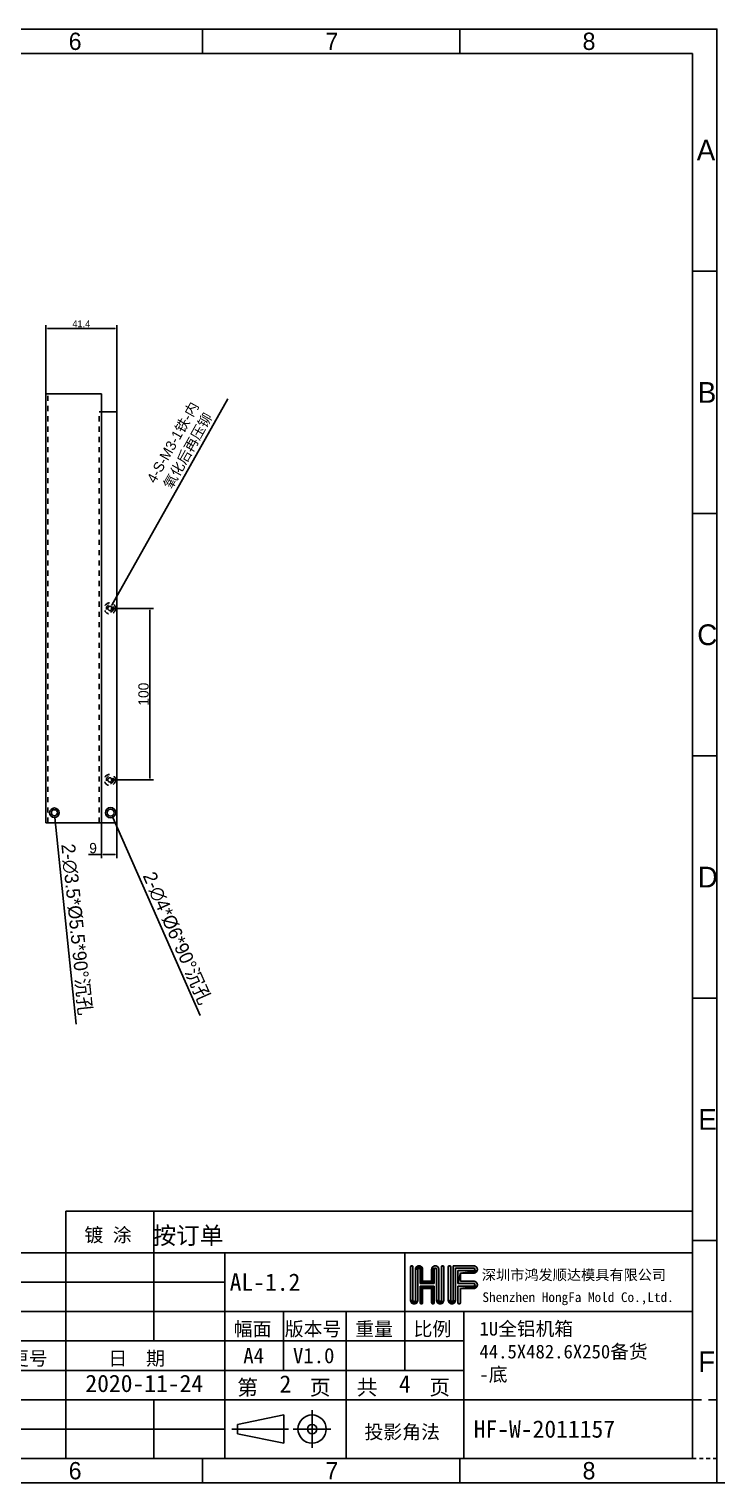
# Model space of a CAD drawing. Header units: millimetres. Extents: x 34287 to 41869, y -1912 to 663.
# Drawn here: x 38811 to 39212, y -1015 to -167 of the extents above; entities that cross this region are included whole.
import ezdxf
from ezdxf.enums import TextEntityAlignment as Align

# ---------------------------------------------------------------- set-up
doc = ezdxf.new("R2010")
doc.units = ezdxf.units.MM
doc.header["$PDMODE"] = 3
doc.header["$PDSIZE"] = 0.3125
doc.linetypes.add('DASHED', pattern=[0.2, 0.1, -0.1])
doc.linetypes.add('JIS_02_0.7', pattern=[1.35, 0.75, -0.6])
doc.layers.get('0').update_dxf_attribs({"linetype": 'CONTINUOUS'})
doc.layers.get('Defpoints').update_dxf_attribs({"linetype": 'CONTINUOUS'})
for name, color, linetype in [('2-HF-1612008-002_DXF_FORMAT', 7, 'CONTINUOUS'), ('图框', 7, 'CONTINUOUS'), ('打印', 7, 'CONTINUOUS')]:
    doc.layers.add(name, color=color, linetype=linetype)
doc.styles.add('MtXpl_', font='')
doc.styles.get("Standard").update_dxf_attribs({"font": ''})
doc.styles.add('TEXTSTYLE_2', font='')
doc.styles.add('TEXTSTYLE_3', font='')
doc.styles.add('TEXTSTYLE_4', font='')
doc.styles.get('MtXpl_').set_extended_font_data('SimSun')
doc.styles.get('STANDARD').set_extended_font_data('changfangsong')
doc.styles.get('TEXTSTYLE_2').set_extended_font_data('FangSong')
doc.styles.get('TEXTSTYLE_3').set_extended_font_data('CHANGFANGSONG')
doc.styles.get('TEXTSTYLE_4').set_extended_font_data('FangSong')
doc.dimstyles.new('DIMSTYLE_6', dxfattribs={"dimtxt": 4, "dimasz": 1, "dimexe": 2, "dimexo": 0.5, "dimgap": 0.75, "dimtad": 1, "dimdsep": 46, "dimtxsty": 'STANDARD', "dimblk": '_FILLED', "dimcen": 0, "dimclrd": 5, "dimclre": 5, "dimadec": 0, "dimazin": 0, "dimtp": 0.1, "dimtm": 0.1, "dimtfac": 1, "dimtofl": 0, "dimtmove": 0, "dimatfit": 3, "dimldrblk": '_FILLED', "dimfxl": 1, "dimtolj": 1, "dimarcsym": 0})

# ---------------------------------------------------------------- blocks, each defined once
blk = doc.blocks.new('_FILLED')
at = {"color": 0, "linetype": 'ByBlock'}
blk.add_solid([(0, 0), (-1, 0.2), (-1, -0.2)], dxfattribs=at)
blk = doc.blocks.new('*D51')
at = {"color": 5, "linetype": 'ByBlock', "lineweight": -2, "ltscale": 3}
blk.add_line((38838.3, -747.14), (38825.79, -626.54), dxfattribs=at)
at = {"layer": 'Defpoints', "color": 0, "linetype": 'ByBlock', "lineweight": -3, "ltscale": 3}
for p in [(38825.33, -622.07), (38825.69, -625.55)]:
    blk.add_point(p, dxfattribs=at)
at = {"color": 5, "linetype": 'ByBlock', "lineweight": -2, "ltscale": 3, "rotation": 95.92266485203304}
blk.add_blockref('_FILLED', (38825.69, -625.55), dxfattribs=at)
at = {"color": 0, "linetype": 'ByBlock', "lineweight": -3, "ltscale": 3, "insert": (38838.27, -691.98), "char_height": 8, "attachment_point": 5, "rotation": 275.92266}
blk.add_mtext('\\A1;{\\fMS PGothic|b0|i0|c134|p34;2-∅3.5*%%C5.5*90%%D沉孔}', dxfattribs=at)
blk = doc.blocks.new('*D52')
at = {"color": 5, "linetype": 'ByBlock', "lineweight": -2, "ltscale": 3}
blk.add_line((38910.56, -742.05), (38859.52, -626.55), dxfattribs=at)
at = {"layer": 'Defpoints', "color": 0, "linetype": 'ByBlock', "lineweight": -3, "ltscale": 3}
for p in [(38857.5, -621.98), (38859.12, -625.64)]:
    blk.add_point(p, dxfattribs=at)
at = {"color": 5, "linetype": 'ByBlock', "lineweight": -2, "ltscale": 3, "rotation": 113.8412673225118}
blk.add_blockref('_FILLED', (38859.12, -625.64), dxfattribs=at)
at = {"color": 0, "linetype": 'ByBlock', "lineweight": -3, "ltscale": 3, "insert": (38896.87, -697.07), "char_height": 8, "attachment_point": 5, "rotation": 293.84127}
blk.add_mtext('\\A1;{\\fMS PGothic|b0|i0|c134|p34;2-∅4*%%C6*90%%D沉孔}', dxfattribs=at)
blk = doc.blocks.new('*D53')
at = {"color": 5, "linetype": 'ByBlock', "lineweight": -2, "ltscale": 3}
blk.add_line((38926.58, -382.48), (38859.01, -502.75), dxfattribs=at)
at = {"layer": 'Defpoints', "color": 0, "linetype": 'ByBlock', "lineweight": -3, "ltscale": 3}
for p in [(38857.29, -505.8), (38858.52, -503.62)]:
    blk.add_point(p, dxfattribs=at)
at = {"color": 5, "linetype": 'ByBlock', "lineweight": -2, "ltscale": 3, "rotation": 240.6699877653853}
blk.add_blockref('_FILLED', (38858.52, -503.62), dxfattribs=at)
at = {"color": 0, "linetype": 'ByBlock', "lineweight": -3, "ltscale": 3, "insert": (38899.15, -410.48), "char_height": 6, "width": 91.3234, "attachment_point": 5, "rotation": 60.66999}
blk.add_mtext('\\A1;4-S-M3-1{\\fSimSun|b0|i0|c134|p34;铁}-{\\fSimSun|b0|i0|c134|p34;内\\P氧化后再压铆}', dxfattribs=at)
blk = doc.blocks.new('*D68')
at = {"color": 5, "linetype": 'ByBlock', "lineweight": -2, "ltscale": 3}
for p, q in [((38852.91, -621.55), (38852.91, -650.24)), ((38861.91, -619.17), (38861.91, -650.24)), ((38852.91, -648.24), (38845.47, -648.24)), ((38860.91, -648.24), (38853.91, -648.24))]:
    blk.add_line(p, q, dxfattribs=at)
at = {"layer": 'Defpoints', "color": 0, "linetype": 'ByBlock', "lineweight": -3, "ltscale": 3}
for p in [(38861.91, -618.67), (38852.91, -621.05), (38861.91, -648.24)]:
    blk.add_point(p, dxfattribs=at)
at = {"color": 5, "linetype": 'ByBlock', "lineweight": -2, "ltscale": 3, "rotation": 180}
blk.add_blockref('_FILLED', (38852.91, -648.24), dxfattribs=at)
at = {"color": 5, "linetype": 'ByBlock', "lineweight": -2, "ltscale": 3}
blk.add_blockref('_FILLED', (38861.91, -648.24), dxfattribs=at)
at = {"color": 0, "linetype": 'ByBlock', "lineweight": -3, "ltscale": 3, "insert": (38848.07, -644.49), "char_height": 6, "attachment_point": 5}
blk.add_mtext('\\A1;9', dxfattribs=at)
blk = doc.blocks.new('图框')
at = {"layer": '2-HF-1612008-002_DXF_FORMAT', "linetype": 'Continuous'}
for points in [[(607.06, 75.27), (607.12, 75.26), (607.17, 75.25), (607.22, 75.23), (607.27, 75.21), (607.32, 75.18), (607.36, 75.14), (607.39, 75.1), (607.42, 75.06), (607.45, 75.01), (607.47, 74.96), (607.48, 74.9), (607.48, 74.85), (607.48, 63.33), (606.65, 63.16), (606.64, 63.33), (606.64, 74.85), (606.64, 74.9), (606.65, 74.96), (606.67, 75.01), (606.7, 75.06), (606.73, 75.1), (606.76, 75.14), (606.81, 75.18), (606.85, 75.21), (606.9, 75.23), (606.95, 75.25), (607.01, 75.26)], [(609.16, 74.06), (609.16, 74.01), (609.16, 63.33), (609.15, 63.16), (609.12, 63), (609.06, 62.84), (607.96, 62.91), (608.01, 62.92), (608.06, 62.94), (608.11, 62.96), (608.16, 62.99), (608.2, 63.03), (608.23, 63.07), (608.26, 63.12), (608.29, 63.17), (608.31, 63.22), (608.32, 63.27), (608.32, 63.33), (608.32, 74.01), (609.19, 74.17), (609.17, 74.12)], [(609.22, 74.22), (609.19, 74.17), (608.32, 74.01), (608.33, 74.17), (609.28, 74.3), (609.25, 74.26)], [(609.33, 74.34), (609.28, 74.3), (608.33, 74.17), (608.36, 74.33), (609.53, 74.42), (609.47, 74.41), (609.42, 74.39), (609.37, 74.37)], [(609.58, 75.27), (609.75, 75.26), (609.91, 75.22), (610.06, 75.17), (610.21, 75.1), (610.35, 75.01), (610.47, 74.9), (610.58, 74.77), (610.67, 74.64), (610.74, 74.49), (610.8, 74.33), (610.83, 74.17), (610.84, 74.01), (610, 69.09), (610, 74.01), (610, 74.06), (609.99, 74.12), (609.97, 74.17), (609.94, 74.22), (609.91, 74.26), (609.88, 74.3), (609.84, 74.34), (609.79, 74.37), (609.74, 74.39), (609.69, 74.41), (609.64, 74.42), (609.58, 74.43), (609.53, 74.42), (608.36, 74.33), (608.42, 74.49), (608.49, 74.64), (608.58, 74.77), (608.69, 74.9), (608.81, 75.01), (608.95, 75.1), (609.1, 75.17), (609.25, 75.22), (609.42, 75.26)], [(613.96, 69.93), (614.8, 69.09), (610, 69.09), (610.84, 74.01), (610.84, 69.93)], [(614.86, 74.22), (614.83, 74.17), (613.96, 74.01), (613.97, 74.17), (614.92, 74.3), (614.89, 74.26)], [(614.8, 74.06), (614.8, 74.01), (614.8, 69.09), (613.96, 69.93), (613.96, 74.01), (614.83, 74.17), (614.81, 74.12)], [(614.97, 74.34), (614.92, 74.3), (613.97, 74.17), (614, 74.33), (615.17, 74.42), (615.11, 74.41), (615.06, 74.39), (615.01, 74.37)], [(615.22, 75.27), (615.39, 75.26), (615.55, 75.22), (615.7, 75.17), (615.85, 75.1), (615.99, 75.01), (616.11, 74.9), (616.22, 74.77), (616.31, 74.64), (616.38, 74.49), (616.44, 74.33), (616.47, 74.17), (616.48, 74.01), (616.48, 63.33), (615.65, 63.16), (615.64, 63.33), (615.64, 74.01), (615.64, 74.06), (615.63, 74.12), (615.61, 74.17), (615.58, 74.22), (615.55, 74.26), (615.52, 74.3), (615.48, 74.34), (615.43, 74.37), (615.38, 74.39), (615.33, 74.41), (615.28, 74.42), (615.22, 74.43), (615.17, 74.42), (614, 74.33), (614.06, 74.49), (614.13, 74.64), (614.22, 74.77), (614.33, 74.9), (614.45, 75.01), (614.59, 75.1), (614.74, 75.17), (614.89, 75.22), (615.06, 75.26)], [(617.74, 75.27), (617.8, 75.26), (617.85, 75.25), (617.9, 75.23), (617.95, 75.21), (618, 75.18), (618.04, 75.14), (618.07, 75.1), (618.1, 75.06), (618.13, 75.01), (618.15, 74.96), (618.16, 74.9), (618.16, 74.85), (618.16, 63.33), (618.15, 63.16), (618.12, 63), (618.06, 62.84), (616.96, 62.91), (617.01, 62.92), (617.06, 62.94), (617.11, 62.96), (617.16, 62.99), (617.2, 63.03), (617.23, 63.07), (617.26, 63.12), (617.29, 63.17), (617.31, 63.22), (617.32, 63.27), (617.32, 63.33), (617.32, 74.85), (617.32, 74.9), (617.33, 74.96), (617.35, 75.01), (617.38, 75.06), (617.41, 75.1), (617.44, 75.14), (617.49, 75.18), (617.53, 75.21), (617.58, 75.23), (617.63, 75.25), (617.69, 75.26)], [(620.14, 75.27), (620.2, 75.26), (620.25, 75.25), (620.3, 75.23), (620.35, 75.21), (620.4, 75.18), (620.44, 75.14), (620.47, 75.1), (620.5, 75.06), (620.53, 75.01), (620.55, 74.96), (620.56, 74.9), (620.56, 74.85), (620.56, 63.33), (619.73, 63.16), (619.72, 63.33), (619.72, 74.85), (619.72, 74.9), (619.73, 74.96), (619.75, 75.01), (619.78, 75.06), (619.81, 75.1), (619.84, 75.14), (619.89, 75.18), (619.93, 75.21), (619.98, 75.23), (620.03, 75.25), (620.09, 75.26)], [(622.24, 74.43), (622.24, 63.33), (622.23, 63.16), (621.34, 63.12), (621.37, 63.17), (621.39, 63.22), (621.4, 63.27), (621.4, 63.33), (621.4, 75.27), (628.54, 75.27), (628.71, 75.26), (628.87, 75.22), (629.02, 75.17), (629.17, 75.1), (629.31, 75.01), (629.43, 74.9), (629.54, 74.77), (629.63, 74.64), (629.71, 74.49), (629.76, 74.33), (629.79, 74.17), (629.8, 74.01), (629.79, 73.84), (629.76, 73.68), (629.71, 73.52), (628.6, 73.59), (628.65, 73.6), (628.7, 73.62), (628.75, 73.64), (628.8, 73.67), (628.84, 73.71), (628.87, 73.75), (628.91, 73.8), (628.93, 73.85), (628.95, 73.9), (628.96, 73.95), (628.96, 74.01), (628.96, 74.06), (628.95, 74.12), (628.93, 74.17), (628.91, 74.22), (628.87, 74.26), (628.84, 74.3), (628.8, 74.34), (628.75, 74.37), (628.7, 74.39), (628.65, 74.41), (628.6, 74.42), (628.54, 74.43)], [(628.54, 73.59), (628.6, 73.59), (629.71, 73.52), (623.92, 72.75), (623.08, 69.09), (623.08, 73.59)], [(629.71, 69.15), (629.76, 68.99), (629.79, 68.83), (629.8, 68.67), (629.79, 68.5), (629.76, 68.34), (629.71, 68.18), (628.6, 68.25), (628.65, 68.26), (628.7, 68.28), (628.75, 68.3), (628.8, 68.33), (628.84, 68.37), (628.87, 68.41), (628.91, 68.46), (628.93, 68.51), (628.95, 68.56), (628.96, 68.61), (628.96, 68.67), (628.96, 68.72), (628.95, 68.78), (628.93, 68.83), (628.91, 68.88), (628.87, 68.92), (628.84, 68.96), (628.8, 69), (628.75, 69.03), (628.7, 69.05), (628.65, 69.07), (628.6, 69.08), (628.54, 69.09), (623.08, 69.09), (623.92, 72.75), (623.92, 69.93), (628.54, 69.93), (628.71, 69.92), (628.87, 69.88), (629.02, 69.83), (629.17, 69.76), (629.31, 69.67), (629.43, 69.56), (629.54, 69.43), (629.63, 69.3)], [(628.71, 72.76), (628.54, 72.75), (623.92, 72.75), (629.71, 73.52), (629.63, 73.38), (629.54, 73.24), (629.43, 73.12), (629.31, 73.01), (629.17, 72.92), (629.02, 72.84), (628.87, 72.79)], [(614.8, 68.25), (614.8, 62.49), (614.8, 62.43), (614.79, 62.38), (614.77, 62.33), (614.74, 62.28), (614.71, 62.23), (614.68, 62.19), (614.64, 62.15), (614.59, 62.12), (614.54, 62.1), (614.49, 62.08), (614.27, 62.08), (614.22, 62.1), (614.17, 62.12), (614.13, 62.15), (614.08, 62.19), (614.05, 62.23), (614.02, 62.28), (613.99, 62.33), (613.97, 62.38), (613.96, 62.43), (613.96, 62.49), (613.96, 67.41), (610.84, 67.41), (610.84, 62.49), (610.84, 62.43), (610.83, 62.38), (610.81, 62.33), (610.78, 62.28), (610.75, 62.23), (610.72, 62.19), (610.68, 62.15), (610.63, 62.12), (610.58, 62.1), (610.53, 62.08), (610.37, 62.07), (610.31, 62.08), (610.26, 62.1), (610.21, 62.12), (610.17, 62.15), (610.12, 62.19), (610.09, 62.23), (610.06, 62.28), (610.03, 62.33), (610.01, 62.38), (610, 62.43), (610, 62.49), (610, 68.25)], [(628.54, 68.25), (628.6, 68.25), (629.71, 68.18), (623.92, 67.41), (623.92, 62.49), (623.92, 62.43), (623.91, 62.38), (623.89, 62.33), (623.86, 62.28), (623.83, 62.23), (623.8, 62.19), (623.76, 62.15), (623.71, 62.12), (623.66, 62.1), (623.61, 62.08), (623.56, 62.07), (623.5, 62.07), (623.45, 62.07), (623.39, 62.08), (623.34, 62.1), (623.29, 62.12), (623.25, 62.15), (623.2, 62.19), (623.17, 62.23), (623.14, 62.28), (623.11, 62.33), (623.09, 62.38), (623.08, 62.43), (623.08, 62.49), (623.08, 68.25)], [(628.71, 67.42), (628.54, 67.41), (623.92, 67.41), (629.71, 68.18), (629.63, 68.04), (629.54, 67.9), (629.43, 67.78), (629.31, 67.67), (629.17, 67.58), (629.02, 67.5), (628.87, 67.45)], [(607.51, 63.17), (607.54, 63.12), (606.68, 63), (606.65, 63.16), (607.48, 63.33), (607.48, 63.27), (607.49, 63.22)], [(607.6, 63.03), (607.65, 62.99), (606.74, 62.84), (606.68, 63), (607.54, 63.12), (607.57, 63.07)], [(607.9, 62.91), (607.96, 62.91), (609.06, 62.84), (608.99, 62.7), (608.9, 62.56), (608.79, 62.44), (608.67, 62.33), (608.53, 62.24), (608.38, 62.16), (608.23, 62.11), (608.07, 62.08), (607.9, 62.07), (607.74, 62.08), (607.57, 62.11), (607.42, 62.16), (607.27, 62.24), (607.13, 62.33), (607.01, 62.44), (606.9, 62.56), (606.81, 62.7), (606.74, 62.84), (607.65, 62.99), (607.69, 62.96), (607.74, 62.94), (607.79, 62.92), (607.85, 62.91)], [(614.33, 62.07), (614.27, 62.08), (614.49, 62.08), (614.44, 62.07), (614.38, 62.07)], [(616.51, 63.17), (616.54, 63.12), (615.68, 63), (615.65, 63.16), (616.48, 63.33), (616.48, 63.27), (616.49, 63.22)], [(616.6, 63.03), (616.65, 62.99), (615.74, 62.84), (615.68, 63), (616.54, 63.12), (616.57, 63.07)], [(616.9, 62.91), (616.96, 62.91), (618.06, 62.84), (617.99, 62.7), (617.9, 62.56), (617.79, 62.44), (617.67, 62.33), (617.53, 62.24), (617.38, 62.16), (617.23, 62.11), (617.07, 62.08), (616.9, 62.07), (616.74, 62.08), (616.57, 62.11), (616.42, 62.16), (616.27, 62.24), (616.13, 62.33), (616.01, 62.44), (615.9, 62.56), (615.81, 62.7), (615.74, 62.84), (616.65, 62.99), (616.69, 62.96), (616.74, 62.94), (616.79, 62.92), (616.85, 62.91)], [(620.59, 63.17), (620.62, 63.12), (619.76, 63), (619.73, 63.16), (620.56, 63.33), (620.56, 63.27), (620.57, 63.22)], [(620.68, 63.03), (620.73, 62.99), (619.82, 62.84), (619.76, 63), (620.62, 63.12), (620.65, 63.07)], [(620.98, 62.91), (621.04, 62.91), (622.14, 62.84), (622.07, 62.7), (621.98, 62.56), (621.87, 62.44), (621.75, 62.33), (621.61, 62.24), (621.46, 62.16), (621.31, 62.11), (621.15, 62.08), (620.98, 62.07), (620.82, 62.08), (620.65, 62.11), (620.5, 62.16), (620.35, 62.24), (620.21, 62.33), (620.09, 62.44), (619.98, 62.56), (619.89, 62.7), (619.82, 62.84), (620.73, 62.99), (620.77, 62.96), (620.82, 62.94), (620.87, 62.92), (620.93, 62.91)], [(621.34, 63.12), (622.23, 63.16), (622.2, 63), (622.14, 62.84), (621.04, 62.91), (621.09, 62.92), (621.14, 62.94), (621.19, 62.96), (621.24, 62.99), (621.28, 63.03), (621.31, 63.07)]]:
    blk.add_hatch(color=1, dxfattribs=at).paths.add_polyline_path(points)
at = {"layer": '2-HF-1612008-002_DXF_FORMAT', "color": 1, "linetype": 'Continuous'}
for p, q in [((606.64, 74.9), (606.65, 74.96)), ((606.64, 74.85), (606.64, 74.9)), ((606.64, 74.85), (606.64, 63.33)), ((606.64, 63.33), (606.64, 74.85)), ((606.65, 74.96), (606.67, 75.01)), ((606.67, 75.01), (606.7, 75.06)), ((606.7, 75.06), (606.73, 75.1)), ((606.73, 75.1), (606.76, 75.14)), ((606.76, 75.14), (606.81, 75.18)), ((606.81, 75.18), (606.85, 75.21)), ((606.85, 75.21), (606.9, 75.23)), ((606.9, 75.23), (606.95, 75.25)), ((606.95, 75.25), (607.01, 75.26)), ((607.01, 75.26), (607.06, 75.27)), ((607.06, 75.27), (607.12, 75.26)), ((607.12, 75.26), (607.17, 75.25)), ((607.17, 75.25), (607.22, 75.23)), ((607.22, 75.23), (607.27, 75.21)), ((607.27, 75.21), (607.32, 75.18)), ((607.32, 75.18), (607.36, 75.14)), ((607.36, 75.14), (607.39, 75.1)), ((607.39, 75.1), (607.42, 75.06)), ((607.42, 75.06), (607.45, 75.01)), ((607.45, 75.01), (607.47, 74.96)), ((607.47, 74.96), (607.48, 74.9)), ((607.48, 74.9), (607.48, 74.85)), ((607.48, 74.85), (607.48, 63.33)), ((607.48, 74.85), (607.48, 63.33)), ((609.19, 74.17), (608.32, 74.01)), ((608.32, 74.01), (608.33, 74.17)), ((608.32, 74.01), (609.19, 74.17)), ((608.32, 63.33), (608.32, 74.01)), ((608.32, 63.33), (608.32, 74.01)), ((608.33, 74.17), (608.36, 74.33)), ((609.28, 74.3), (608.33, 74.17)), ((608.33, 74.17), (609.28, 74.3)), ((608.36, 74.33), (608.42, 74.49)), ((609.53, 74.42), (608.36, 74.33)), ((608.36, 74.33), (609.53, 74.42)), ((608.42, 74.49), (608.49, 74.64)), ((608.49, 74.64), (608.58, 74.77)), ((608.58, 74.77), (608.69, 74.9)), ((608.69, 74.9), (608.81, 75.01)), ((608.81, 75.01), (608.95, 75.1)), ((608.95, 75.1), (609.1, 75.17)), ((609.1, 75.17), (609.25, 75.22)), ((609.17, 74.12), (609.16, 74.06)), ((609.16, 74.06), (609.16, 74.01)), ((609.16, 63.33), (609.16, 74.01)), ((609.16, 74.01), (609.16, 63.33)), ((609.19, 74.17), (609.17, 74.12)), ((609.22, 74.22), (609.19, 74.17)), ((609.25, 74.26), (609.22, 74.22)), ((609.25, 75.22), (609.42, 75.26)), ((609.28, 74.3), (609.25, 74.26)), ((609.33, 74.34), (609.28, 74.3)), ((609.37, 74.37), (609.33, 74.34)), ((609.42, 74.39), (609.37, 74.37)), ((609.42, 75.26), (609.58, 75.27)), ((609.47, 74.41), (609.42, 74.39)), ((609.53, 74.42), (609.47, 74.41)), ((609.58, 74.43), (609.53, 74.42)), ((609.58, 75.27), (609.75, 75.26)), ((609.64, 74.42), (609.58, 74.43)), ((609.69, 74.41), (609.64, 74.42)), ((609.74, 74.39), (609.69, 74.41)), ((609.79, 74.37), (609.74, 74.39)), ((609.75, 75.26), (609.91, 75.22)), ((609.84, 74.34), (609.79, 74.37)), ((609.88, 74.3), (609.84, 74.34)), ((609.91, 74.26), (609.88, 74.3)), ((609.91, 75.22), (610.06, 75.17)), ((609.94, 74.22), (609.91, 74.26)), ((609.97, 74.17), (609.94, 74.22)), ((609.99, 74.12), (609.97, 74.17)), ((610, 74.06), (609.99, 74.12)), ((610, 74.01), (610, 74.06)), ((610, 74.01), (610, 69.09)), ((610.84, 74.01), (610, 69.09)), ((610, 69.09), (610, 74.01)), ((610, 69.09), (610.84, 74.01)), ((610.06, 75.17), (610.21, 75.1)), ((610.21, 75.1), (610.35, 75.01)), ((610.35, 75.01), (610.47, 74.9)), ((610.47, 74.9), (610.58, 74.77)), ((610.58, 74.77), (610.67, 74.64)), ((610.67, 74.64), (610.74, 74.49)), ((610.74, 74.49), (610.8, 74.33)), ((610.8, 74.33), (610.83, 74.17)), ((610.83, 74.17), (610.84, 74.01)), ((610.84, 74.01), (610.84, 69.93)), ((610.84, 74.01), (610.84, 69.93)), ((614.83, 74.17), (613.96, 74.01)), ((613.96, 74.01), (613.97, 74.17)), ((613.96, 74.01), (614.83, 74.17)), ((613.96, 74.01), (613.96, 69.93)), ((613.96, 69.93), (613.96, 74.01)), ((613.97, 74.17), (614, 74.33)), ((614.92, 74.3), (613.97, 74.17)), ((613.97, 74.17), (614.92, 74.3)), ((614, 74.33), (614.06, 74.49)), ((615.17, 74.42), (614, 74.33)), ((614, 74.33), (615.17, 74.42)), ((614.06, 74.49), (614.13, 74.64)), ((614.13, 74.64), (614.22, 74.77)), ((614.22, 74.77), (614.33, 74.9)), ((614.33, 74.9), (614.45, 75.01)), ((614.45, 75.01), (614.59, 75.1)), ((614.59, 75.1), (614.74, 75.17)), ((614.74, 75.17), (614.89, 75.22)), ((614.81, 74.12), (614.8, 74.06)), ((614.8, 74.06), (614.8, 74.01)), ((614.8, 74.01), (614.8, 69.09)), ((614.8, 74.01), (614.8, 69.09)), ((614.83, 74.17), (614.81, 74.12)), ((614.86, 74.22), (614.83, 74.17)), ((614.89, 74.26), (614.86, 74.22)), ((614.89, 75.22), (615.06, 75.26)), ((614.92, 74.3), (614.89, 74.26)), ((614.97, 74.34), (614.92, 74.3)), ((615.01, 74.37), (614.97, 74.34)), ((615.06, 74.39), (615.01, 74.37)), ((615.06, 75.26), (615.22, 75.27)), ((615.11, 74.41), (615.06, 74.39)), ((615.17, 74.42), (615.11, 74.41)), ((615.22, 74.43), (615.17, 74.42)), ((615.22, 75.27), (615.39, 75.26)), ((615.28, 74.42), (615.22, 74.43)), ((615.33, 74.41), (615.28, 74.42)), ((615.38, 74.39), (615.33, 74.41)), ((615.43, 74.37), (615.38, 74.39)), ((615.39, 75.26), (615.55, 75.22)), ((615.48, 74.34), (615.43, 74.37)), ((615.52, 74.3), (615.48, 74.34)), ((615.55, 74.26), (615.52, 74.3)), ((615.55, 75.22), (615.7, 75.17)), ((615.58, 74.22), (615.55, 74.26)), ((615.61, 74.17), (615.58, 74.22)), ((615.63, 74.12), (615.61, 74.17)), ((615.64, 74.06), (615.63, 74.12)), ((615.64, 74.01), (615.64, 74.06)), ((615.64, 63.33), (615.64, 74.01)), ((615.64, 63.33), (615.64, 74.01)), ((615.7, 75.17), (615.85, 75.1)), ((615.85, 75.1), (615.99, 75.01)), ((615.99, 75.01), (616.11, 74.9)), ((616.11, 74.9), (616.22, 74.77)), ((616.22, 74.77), (616.31, 74.64)), ((616.31, 74.64), (616.38, 74.49)), ((616.38, 74.49), (616.44, 74.33)), ((616.44, 74.33), (616.47, 74.17)), ((616.47, 74.17), (616.48, 74.01)), ((616.48, 63.33), (616.48, 74.01)), ((616.48, 74.01), (616.48, 63.33)), ((617.32, 74.9), (617.33, 74.96)), ((617.32, 74.85), (617.32, 74.9)), ((617.32, 74.85), (617.32, 63.33)), ((617.32, 63.33), (617.32, 74.85)), ((617.33, 74.96), (617.35, 75.01)), ((617.35, 75.01), (617.38, 75.06)), ((617.38, 75.06), (617.41, 75.1)), ((617.41, 75.1), (617.44, 75.14)), ((617.44, 75.14), (617.49, 75.18)), ((617.49, 75.18), (617.53, 75.21)), ((617.53, 75.21), (617.58, 75.23)), ((617.58, 75.23), (617.63, 75.25)), ((617.63, 75.25), (617.69, 75.26)), ((617.69, 75.26), (617.74, 75.27)), ((617.74, 75.27), (617.8, 75.26)), ((617.8, 75.26), (617.85, 75.25)), ((617.85, 75.25), (617.9, 75.23)), ((617.9, 75.23), (617.95, 75.21)), ((617.95, 75.21), (618, 75.18)), ((618, 75.18), (618.04, 75.14)), ((618.04, 75.14), (618.07, 75.1)), ((618.07, 75.1), (618.1, 75.06)), ((618.1, 75.06), (618.13, 75.01)), ((618.13, 75.01), (618.15, 74.96)), ((618.15, 74.96), (618.16, 74.9)), ((618.16, 74.9), (618.16, 74.85)), ((618.16, 74.85), (618.16, 63.33)), ((618.16, 74.85), (618.16, 63.33)), ((619.72, 74.9), (619.73, 74.96)), ((619.72, 74.85), (619.72, 74.9)), ((619.72, 74.85), (619.72, 63.33)), ((619.72, 63.33), (619.72, 74.85)), ((619.73, 74.96), (619.75, 75.01)), ((619.75, 75.01), (619.78, 75.06)), ((619.78, 75.06), (619.81, 75.1)), ((619.81, 75.1), (619.84, 75.14)), ((619.84, 75.14), (619.89, 75.18)), ((619.89, 75.18), (619.93, 75.21)), ((619.93, 75.21), (619.98, 75.23)), ((619.98, 75.23), (620.03, 75.25)), ((620.03, 75.25), (620.09, 75.26)), ((620.09, 75.26), (620.14, 75.27)), ((620.14, 75.27), (620.2, 75.26)), ((620.2, 75.26), (620.25, 75.25)), ((620.25, 75.25), (620.3, 75.23)), ((620.3, 75.23), (620.35, 75.21)), ((620.35, 75.21), (620.4, 75.18)), ((620.4, 75.18), (620.44, 75.14)), ((620.44, 75.14), (620.47, 75.1)), ((620.47, 75.1), (620.5, 75.06)), ((620.5, 75.06), (620.53, 75.01)), ((620.53, 75.01), (620.55, 74.96)), ((620.55, 74.96), (620.56, 74.9)), ((620.56, 74.9), (620.56, 74.85)), ((620.56, 74.85), (620.56, 63.33)), ((620.56, 74.85), (620.56, 63.33)), ((621.4, 63.33), (621.4, 75.27)), ((621.4, 75.27), (628.54, 75.27)), ((621.4, 63.33), (621.4, 75.27)), ((621.4, 75.27), (628.54, 75.27)), ((628.54, 74.43), (622.24, 74.43)), ((622.24, 63.33), (622.24, 74.43)), ((622.24, 74.43), (622.24, 63.33)), ((628.54, 74.43), (622.24, 74.43)), ((628.54, 73.59), (623.08, 73.59)), ((623.08, 73.59), (623.08, 69.09)), ((623.08, 69.09), (623.08, 73.59)), ((623.08, 73.59), (628.54, 73.59)), ((623.92, 72.75), (623.08, 69.09)), ((623.08, 69.09), (623.92, 72.75)), ((629.71, 73.52), (623.92, 72.75)), ((623.92, 72.75), (629.71, 73.52)), ((628.54, 72.75), (623.92, 72.75)), ((623.92, 72.75), (623.92, 69.93)), ((628.54, 72.75), (623.92, 72.75)), ((623.92, 72.75), (623.92, 69.93)), ((628.54, 75.27), (628.71, 75.26)), ((628.6, 74.42), (628.54, 74.43)), ((628.54, 73.59), (628.6, 73.59)), ((628.71, 72.76), (628.54, 72.75)), ((628.65, 74.41), (628.6, 74.42)), ((628.6, 73.59), (628.65, 73.6)), ((629.71, 73.52), (628.6, 73.59)), ((628.6, 73.59), (629.71, 73.52)), ((628.7, 74.39), (628.65, 74.41)), ((628.65, 73.6), (628.7, 73.62)), ((628.75, 74.37), (628.7, 74.39)), ((628.7, 73.62), (628.75, 73.64)), ((628.71, 75.26), (628.87, 75.22)), ((628.87, 72.79), (628.71, 72.76)), ((628.8, 74.34), (628.75, 74.37)), ((628.75, 73.64), (628.8, 73.67)), ((628.84, 74.3), (628.8, 74.34)), ((628.8, 73.67), (628.84, 73.71)), ((628.87, 74.26), (628.84, 74.3)), ((628.84, 73.71), (628.87, 73.75)), ((628.87, 75.22), (629.02, 75.17)), ((628.91, 74.22), (628.87, 74.26)), ((628.87, 73.75), (628.91, 73.8)), ((629.02, 72.84), (628.87, 72.79)), ((628.93, 74.17), (628.91, 74.22)), ((628.91, 73.8), (628.93, 73.85)), ((628.95, 74.12), (628.93, 74.17)), ((628.93, 73.85), (628.95, 73.9)), ((628.96, 74.06), (628.95, 74.12)), ((628.95, 73.9), (628.96, 73.95)), ((628.96, 74.01), (628.96, 74.06)), ((628.96, 73.95), (628.96, 74.01)), ((629.02, 75.17), (629.17, 75.1)), ((629.17, 72.92), (629.02, 72.84)), ((629.17, 75.1), (629.31, 75.01)), ((629.31, 73.01), (629.17, 72.92)), ((629.31, 75.01), (629.43, 74.9)), ((629.43, 73.12), (629.31, 73.01)), ((629.43, 74.9), (629.54, 74.77)), ((629.54, 73.24), (629.43, 73.12)), ((629.54, 74.77), (629.63, 74.64)), ((629.63, 73.38), (629.54, 73.24)), ((629.63, 74.64), (629.71, 74.49)), ((629.71, 73.52), (629.63, 73.38)), ((629.71, 74.49), (629.76, 74.33)), ((629.76, 73.68), (629.71, 73.52)), ((629.76, 74.33), (629.79, 74.17)), ((629.79, 73.84), (629.76, 73.68)), ((629.79, 74.17), (629.8, 74.01)), ((629.8, 74.01), (629.79, 73.84)), ((610, 69.09), (614.8, 69.09)), ((614.8, 69.09), (610, 69.09)), ((610, 68.25), (614.8, 68.25)), ((610, 62.49), (610, 68.25)), ((610, 62.49), (610, 68.25)), ((610, 68.25), (614.8, 68.25)), ((610.84, 69.93), (613.96, 69.93)), ((610.84, 69.93), (613.96, 69.93)), ((610.84, 67.41), (613.96, 67.41)), ((610.84, 62.49), (610.84, 67.41)), ((613.96, 67.41), (610.84, 67.41)), ((610.84, 67.41), (610.84, 62.49)), ((614.8, 69.09), (613.96, 69.93)), ((613.96, 69.93), (614.8, 69.09)), ((613.96, 62.49), (613.96, 67.41)), ((613.96, 62.49), (613.96, 67.41)), ((614.8, 62.49), (614.8, 68.25)), ((614.8, 68.25), (614.8, 62.49)), ((623.08, 69.09), (628.54, 69.09)), ((628.54, 69.09), (623.08, 69.09)), ((623.08, 68.25), (628.54, 68.25)), ((623.08, 68.25), (623.08, 62.49)), ((623.08, 62.49), (623.08, 68.25)), ((623.08, 68.25), (628.54, 68.25)), ((623.92, 69.93), (628.54, 69.93)), ((623.92, 69.93), (628.54, 69.93)), ((629.71, 68.18), (623.92, 67.41)), ((623.92, 67.41), (629.71, 68.18)), ((623.92, 67.41), (628.54, 67.41)), ((623.92, 67.41), (623.92, 62.49)), ((623.92, 67.41), (623.92, 62.49)), ((628.54, 67.41), (623.92, 67.41)), ((628.54, 69.93), (628.71, 69.92)), ((628.6, 69.08), (628.54, 69.09)), ((628.54, 68.25), (628.6, 68.25)), ((628.71, 67.42), (628.54, 67.41)), ((628.65, 69.07), (628.6, 69.08)), ((628.6, 68.25), (628.65, 68.26)), ((629.71, 68.18), (628.6, 68.25)), ((628.6, 68.25), (629.71, 68.18)), ((628.7, 69.05), (628.65, 69.07)), ((628.65, 68.26), (628.7, 68.28)), ((628.75, 69.03), (628.7, 69.05)), ((628.7, 68.28), (628.75, 68.3)), ((628.71, 69.92), (628.87, 69.88)), ((628.87, 67.45), (628.71, 67.42)), ((628.8, 69), (628.75, 69.03)), ((628.75, 68.3), (628.8, 68.33)), ((628.84, 68.96), (628.8, 69)), ((628.8, 68.33), (628.84, 68.37)), ((628.87, 68.92), (628.84, 68.96)), ((628.84, 68.37), (628.87, 68.41)), ((628.87, 69.88), (629.02, 69.83)), ((628.91, 68.88), (628.87, 68.92)), ((628.87, 68.41), (628.91, 68.46)), ((629.02, 67.5), (628.87, 67.45)), ((628.93, 68.83), (628.91, 68.88)), ((628.91, 68.46), (628.93, 68.51)), ((628.95, 68.78), (628.93, 68.83)), ((628.93, 68.51), (628.95, 68.56)), ((628.96, 68.72), (628.95, 68.78)), ((628.95, 68.56), (628.96, 68.61)), ((628.96, 68.67), (628.96, 68.72)), ((628.96, 68.61), (628.96, 68.67)), ((629.02, 69.83), (629.17, 69.76)), ((629.17, 67.58), (629.02, 67.5)), ((629.17, 69.76), (629.31, 69.67)), ((629.31, 67.67), (629.17, 67.58)), ((629.31, 69.67), (629.43, 69.56)), ((629.43, 67.78), (629.31, 67.67)), ((629.43, 69.56), (629.54, 69.43)), ((629.54, 67.9), (629.43, 67.78)), ((629.54, 69.43), (629.63, 69.3)), ((629.63, 68.04), (629.54, 67.9)), ((629.63, 69.3), (629.71, 69.15)), ((629.71, 68.18), (629.63, 68.04)), ((629.71, 69.15), (629.76, 68.99)), ((629.76, 68.34), (629.71, 68.18)), ((629.76, 68.99), (629.79, 68.83)), ((629.79, 68.5), (629.76, 68.34)), ((629.79, 68.83), (629.8, 68.67)), ((629.8, 68.67), (629.79, 68.5)), ((606.65, 63.16), (606.64, 63.33)), ((607.48, 63.33), (606.65, 63.16)), ((606.65, 63.16), (607.48, 63.33)), ((606.68, 63), (606.65, 63.16)), ((607.54, 63.12), (606.68, 63)), ((606.68, 63), (607.54, 63.12)), ((606.74, 62.84), (606.68, 63)), ((607.65, 62.99), (606.74, 62.84)), ((606.74, 62.84), (607.65, 62.99)), ((606.81, 62.7), (606.74, 62.84)), ((606.9, 62.56), (606.81, 62.7)), ((607.01, 62.44), (606.9, 62.56)), ((607.13, 62.33), (607.01, 62.44)), ((607.27, 62.24), (607.13, 62.33)), ((607.42, 62.16), (607.27, 62.24)), ((607.57, 62.11), (607.42, 62.16)), ((607.48, 63.33), (607.48, 63.27)), ((607.48, 63.27), (607.49, 63.22)), ((607.49, 63.22), (607.51, 63.17)), ((607.51, 63.17), (607.54, 63.12)), ((607.54, 63.12), (607.57, 63.07)), ((607.57, 63.07), (607.6, 63.03)), ((607.74, 62.08), (607.57, 62.11)), ((607.6, 63.03), (607.65, 62.99)), ((607.65, 62.99), (607.69, 62.96)), ((607.69, 62.96), (607.74, 62.94)), ((607.74, 62.94), (607.79, 62.92)), ((607.9, 62.07), (607.74, 62.08)), ((607.79, 62.92), (607.85, 62.91)), ((607.85, 62.91), (607.9, 62.91)), ((607.9, 62.91), (607.96, 62.91)), ((608.07, 62.08), (607.9, 62.07)), ((607.96, 62.91), (608.01, 62.92)), ((609.06, 62.84), (607.96, 62.91)), ((607.96, 62.91), (609.06, 62.84)), ((608.01, 62.92), (608.06, 62.94)), ((608.06, 62.94), (608.11, 62.96)), ((608.23, 62.11), (608.07, 62.08)), ((608.11, 62.96), (608.16, 62.99)), ((608.16, 62.99), (608.2, 63.03)), ((608.2, 63.03), (608.23, 63.07)), ((608.23, 63.07), (608.26, 63.12)), ((608.38, 62.16), (608.23, 62.11)), ((608.26, 63.12), (608.29, 63.17)), ((608.29, 63.17), (608.31, 63.22)), ((608.31, 63.22), (608.32, 63.27)), ((608.32, 63.27), (608.32, 63.33)), ((608.53, 62.24), (608.38, 62.16)), ((608.67, 62.33), (608.53, 62.24)), ((608.79, 62.44), (608.67, 62.33)), ((608.9, 62.56), (608.79, 62.44)), ((608.99, 62.7), (608.9, 62.56)), ((609.06, 62.84), (608.99, 62.7)), ((609.12, 63), (609.06, 62.84)), ((609.15, 63.16), (609.12, 63)), ((609.16, 63.33), (609.15, 63.16)), ((610, 62.43), (610, 62.49)), ((610.01, 62.38), (610, 62.43)), ((610.03, 62.33), (610.01, 62.38)), ((610.06, 62.28), (610.03, 62.33)), ((610.09, 62.23), (610.06, 62.28)), ((610.12, 62.19), (610.09, 62.23)), ((610.17, 62.15), (610.12, 62.19)), ((610.21, 62.12), (610.17, 62.15)), ((610.26, 62.1), (610.21, 62.12)), ((610.31, 62.08), (610.26, 62.1)), ((610.37, 62.07), (610.31, 62.08)), ((610.53, 62.08), (610.37, 62.07)), ((610.58, 62.1), (610.53, 62.08)), ((610.63, 62.12), (610.58, 62.1)), ((610.68, 62.15), (610.63, 62.12)), ((610.72, 62.19), (610.68, 62.15)), ((610.75, 62.23), (610.72, 62.19)), ((610.78, 62.28), (610.75, 62.23)), ((610.81, 62.33), (610.78, 62.28)), ((610.83, 62.38), (610.81, 62.33)), ((610.84, 62.43), (610.83, 62.38)), ((610.84, 62.49), (610.84, 62.43)), ((613.96, 62.43), (613.96, 62.49)), ((613.97, 62.38), (613.96, 62.43)), ((613.99, 62.33), (613.97, 62.38)), ((614.02, 62.28), (613.99, 62.33)), ((614.05, 62.23), (614.02, 62.28)), ((614.08, 62.19), (614.05, 62.23)), ((614.13, 62.15), (614.08, 62.19)), ((614.17, 62.12), (614.13, 62.15)), ((614.22, 62.1), (614.17, 62.12)), ((614.27, 62.08), (614.22, 62.1)), ((614.49, 62.08), (614.27, 62.08)), ((614.33, 62.07), (614.27, 62.08)), ((614.27, 62.08), (614.49, 62.08)), ((614.38, 62.07), (614.33, 62.07)), ((614.44, 62.07), (614.38, 62.07)), ((614.49, 62.08), (614.44, 62.07)), ((614.54, 62.1), (614.49, 62.08)), ((614.59, 62.12), (614.54, 62.1)), ((614.64, 62.15), (614.59, 62.12)), ((614.68, 62.19), (614.64, 62.15)), ((614.71, 62.23), (614.68, 62.19)), ((614.74, 62.28), (614.71, 62.23)), ((614.77, 62.33), (614.74, 62.28)), ((614.79, 62.38), (614.77, 62.33)), ((614.8, 62.43), (614.79, 62.38)), ((614.8, 62.49), (614.8, 62.43)), ((615.65, 63.16), (615.64, 63.33)), ((616.48, 63.33), (615.65, 63.16)), ((615.65, 63.16), (616.48, 63.33)), ((615.68, 63), (615.65, 63.16)), ((616.54, 63.12), (615.68, 63)), ((615.68, 63), (616.54, 63.12)), ((615.74, 62.84), (615.68, 63)), ((616.65, 62.99), (615.74, 62.84)), ((615.74, 62.84), (616.65, 62.99)), ((615.81, 62.7), (615.74, 62.84)), ((615.9, 62.56), (615.81, 62.7)), ((616.01, 62.44), (615.9, 62.56)), ((616.13, 62.33), (616.01, 62.44)), ((616.27, 62.24), (616.13, 62.33)), ((616.42, 62.16), (616.27, 62.24)), ((616.57, 62.11), (616.42, 62.16)), ((616.48, 63.33), (616.48, 63.27)), ((616.48, 63.27), (616.49, 63.22)), ((616.49, 63.22), (616.51, 63.17)), ((616.51, 63.17), (616.54, 63.12)), ((616.54, 63.12), (616.57, 63.07)), ((616.57, 63.07), (616.6, 63.03)), ((616.74, 62.08), (616.57, 62.11)), ((616.6, 63.03), (616.65, 62.99)), ((616.65, 62.99), (616.69, 62.96)), ((616.69, 62.96), (616.74, 62.94)), ((616.74, 62.94), (616.79, 62.92)), ((616.9, 62.07), (616.74, 62.08)), ((616.79, 62.92), (616.85, 62.91)), ((616.85, 62.91), (616.9, 62.91)), ((616.9, 62.91), (616.96, 62.91)), ((617.07, 62.08), (616.9, 62.07)), ((616.96, 62.91), (617.01, 62.92)), ((618.06, 62.84), (616.96, 62.91)), ((616.96, 62.91), (618.06, 62.84)), ((617.01, 62.92), (617.06, 62.94)), ((617.06, 62.94), (617.11, 62.96)), ((617.23, 62.11), (617.07, 62.08)), ((617.11, 62.96), (617.16, 62.99)), ((617.16, 62.99), (617.2, 63.03)), ((617.2, 63.03), (617.23, 63.07)), ((617.23, 63.07), (617.26, 63.12)), ((617.38, 62.16), (617.23, 62.11)), ((617.26, 63.12), (617.29, 63.17)), ((617.29, 63.17), (617.31, 63.22)), ((617.31, 63.22), (617.32, 63.27)), ((617.32, 63.27), (617.32, 63.33)), ((617.53, 62.24), (617.38, 62.16)), ((617.67, 62.33), (617.53, 62.24)), ((617.79, 62.44), (617.67, 62.33)), ((617.9, 62.56), (617.79, 62.44)), ((617.99, 62.7), (617.9, 62.56)), ((618.06, 62.84), (617.99, 62.7)), ((618.12, 63), (618.06, 62.84)), ((618.15, 63.16), (618.12, 63)), ((618.16, 63.33), (618.15, 63.16)), ((619.73, 63.16), (619.72, 63.33)), ((620.56, 63.33), (619.73, 63.16)), ((619.73, 63.16), (620.56, 63.33)), ((619.76, 63), (619.73, 63.16)), ((620.62, 63.12), (619.76, 63)), ((619.76, 63), (620.62, 63.12)), ((619.82, 62.84), (619.76, 63)), ((620.73, 62.99), (619.82, 62.84)), ((619.82, 62.84), (620.73, 62.99)), ((619.89, 62.7), (619.82, 62.84)), ((619.98, 62.56), (619.89, 62.7)), ((620.09, 62.44), (619.98, 62.56)), ((620.21, 62.33), (620.09, 62.44)), ((620.35, 62.24), (620.21, 62.33)), ((620.5, 62.16), (620.35, 62.24)), ((620.65, 62.11), (620.5, 62.16)), ((620.56, 63.33), (620.56, 63.27)), ((620.56, 63.27), (620.57, 63.22)), ((620.57, 63.22), (620.59, 63.17)), ((620.59, 63.17), (620.62, 63.12)), ((620.62, 63.12), (620.65, 63.07)), ((620.65, 63.07), (620.68, 63.03)), ((620.82, 62.08), (620.65, 62.11)), ((620.68, 63.03), (620.73, 62.99)), ((620.73, 62.99), (620.77, 62.96)), ((620.77, 62.96), (620.82, 62.94)), ((620.82, 62.94), (620.87, 62.92)), ((620.98, 62.07), (620.82, 62.08)), ((620.87, 62.92), (620.93, 62.91)), ((620.93, 62.91), (620.98, 62.91)), ((620.98, 62.91), (621.04, 62.91)), ((621.15, 62.08), (620.98, 62.07)), ((621.04, 62.91), (621.09, 62.92)), ((622.14, 62.84), (621.04, 62.91)), ((621.04, 62.91), (622.14, 62.84)), ((621.09, 62.92), (621.14, 62.94)), ((621.14, 62.94), (621.19, 62.96)), ((621.31, 62.11), (621.15, 62.08)), ((621.19, 62.96), (621.24, 62.99)), ((621.24, 62.99), (621.28, 63.03)), ((621.28, 63.03), (621.31, 63.07)), ((621.31, 63.07), (621.34, 63.12)), ((621.46, 62.16), (621.31, 62.11)), ((621.34, 63.12), (621.37, 63.17)), ((622.23, 63.16), (621.34, 63.12)), ((621.34, 63.12), (622.23, 63.16)), ((621.37, 63.17), (621.39, 63.22)), ((621.39, 63.22), (621.4, 63.27)), ((621.4, 63.27), (621.4, 63.33)), ((621.61, 62.24), (621.46, 62.16)), ((621.75, 62.33), (621.61, 62.24)), ((621.87, 62.44), (621.75, 62.33)), ((621.98, 62.56), (621.87, 62.44)), ((622.07, 62.7), (621.98, 62.56)), ((622.14, 62.84), (622.07, 62.7)), ((622.2, 63), (622.14, 62.84)), ((622.23, 63.16), (622.2, 63)), ((622.24, 63.33), (622.23, 63.16)), ((623.08, 62.43), (623.08, 62.49)), ((623.09, 62.38), (623.08, 62.43)), ((623.11, 62.33), (623.09, 62.38)), ((623.14, 62.28), (623.11, 62.33)), ((623.17, 62.23), (623.14, 62.28)), ((623.2, 62.19), (623.17, 62.23)), ((623.25, 62.15), (623.2, 62.19)), ((623.29, 62.12), (623.25, 62.15)), ((623.34, 62.1), (623.29, 62.12)), ((623.39, 62.08), (623.34, 62.1)), ((623.45, 62.07), (623.39, 62.08)), ((623.5, 62.07), (623.45, 62.07)), ((623.56, 62.07), (623.5, 62.07)), ((623.61, 62.08), (623.56, 62.07)), ((623.66, 62.1), (623.61, 62.08)), ((623.71, 62.12), (623.66, 62.1)), ((623.76, 62.15), (623.71, 62.12)), ((623.8, 62.19), (623.76, 62.15)), ((623.83, 62.23), (623.8, 62.19)), ((623.86, 62.28), (623.83, 62.23)), ((623.89, 62.33), (623.86, 62.28)), ((623.91, 62.38), (623.89, 62.33)), ((623.92, 62.43), (623.91, 62.38)), ((623.92, 62.49), (623.92, 62.43))]:
    blk.add_line(p, q, dxfattribs=at)
for centre, radius, start, end in [((607.06, 74.85), 0.42, 0, 180), ((609.58, 74.01), 1.26, 0, 180), ((609.58, 74.01), 0.42, 0, 180), ((615.22, 74.01), 1.26, 0, 180), ((615.22, 74.01), 0.42, 0, 180), ((617.74, 74.85), 0.42, 0, 180), ((620.14, 74.85), 0.42, 0, 180), ((628.54, 74.01), 1.26, 270, 90), ((628.54, 74.01), 0.42, 270, 90), ((628.54, 68.67), 1.26, 270, 90), ((628.54, 68.67), 0.42, 270, 90), ((607.9, 63.33), 1.26, 180, 0), ((607.9, 63.33), 0.42, 180, 0), ((610.42, 62.49), 0.42, 180, 0), ((614.38, 62.49), 0.42, 180, 0), ((616.9, 63.33), 1.26, 180, 0), ((616.9, 63.33), 0.42, 180, 0), ((620.98, 63.33), 1.26, 180, 0), ((620.98, 63.33), 0.42, 180, 0), ((623.5, 62.49), 0.42, 180, 0)]:
    blk.add_arc(centre, radius, start, end, dxfattribs=at)
blk.add_solid([(610.53, 62.08), (610.48, 62.07), (610.37, 62.07), (610.42, 62.07)], dxfattribs=at)
at = {"layer": '图框', "color": 7, "linetype": 'Continuous'}
for p, q in [((712.8, 0), (712.8, 504)), ((0, 504), (712.8, 504)), ((712.8, 0), (712.8, 504)), ((0, 0), (712.8, 0)), ((0, 0), (712.8, 0))]:
    blk.add_line(p, q, dxfattribs=at)
at = {"layer": '图框', "color": 3, "linetype": 'Continuous'}
for p, q in [((534.6, 495.51), (534.6, 504)), ((623.7, 495.51), (623.7, 504)), ((42.43, 495.51), (704.31, 495.51)), ((704.31, 495.51), (704.31, 8.49)), ((712.8, 420.04), (704.31, 420.04)), ((712.8, 336.03), (704.31, 336.03)), ((712.8, 252.03), (704.31, 252.03)), ((712.8, 168.02), (704.31, 168.02)), ((487.16, 94.17), (704.31, 94.17)), ((487.16, 94.17), (487.16, 8.49)), ((517.67, 94.17), (517.67, 49.22)), ((712.8, 84.01), (704.31, 84.01)), ((704.31, 79.77), (415.82, 79.77)), ((542.24, 79.77), (542.24, 8.49)), ((604.7, 79.77), (604.7, 39.03)), ((542.24, 69.58), (415.82, 69.58)), ((415.82, 59.4), (704.31, 59.4)), ((562.6, 59.4), (562.6, 39.03)), ((584.34, 59.4), (584.34, 8.57)), ((625.07, 59.4), (625.07, 8.49)), ((415.82, 49.22), (625.07, 49.22)), ((415.82, 39.03), (625.07, 39.03)), ((517.67, 39.03), (517.67, 38.94)), ((415.82, 28.85), (704.31, 28.85)), ((517.67, 28.87), (517.67, 8.49)), ((546.63, 20.3), (562.75, 23.56)), ((546.63, 17.04), (546.63, 20.3)), ((562.75, 13.78), (562.75, 23.56)), ((572.53, 25.19), (572.53, 12.15)), ((415.82, 18.67), (542.24, 18.67)), ((564.38, 18.67), (544.72, 18.67)), ((546.63, 17.04), (562.75, 13.78)), ((579.05, 18.67), (566.01, 18.67)), ((704.31, 8.49), (42.43, 8.49)), ((534.6, 0), (534.6, 8.49)), ((623.7, 0), (623.7, 8.49))]:
    blk.add_line(p, q, dxfattribs=at)
at = {"layer": '图框', "color": 1, "linetype": 'Continuous'}
for p, q in [((517.67, 79.77), (517.67, 94.17)), ((517.67, 94.17), (704.32, 94.17)), ((704.32, 79.77), (704.32, 94.17)), ((517.67, 79.77), (704.32, 79.77)), ((542.24, 59.4), (542.24, 79.78)), ((542.24, 79.78), (604.71, 79.78)), ((604.71, 59.4), (604.71, 79.78)), ((542.24, 59.4), (604.71, 59.4)), ((625.07, 28.85), (625.07, 59.4)), ((625.07, 59.4), (704.31, 59.4)), ((704.31, 28.85), (704.31, 59.4)), ((542.24, 39.03), (542.24, 49.22)), ((542.24, 49.22), (562.6, 49.22)), ((562.6, 39.03), (562.6, 49.22)), ((562.6, 39.03), (562.6, 49.22)), ((562.6, 49.22), (584.34, 49.22)), ((584.34, 39.03), (584.34, 49.22)), ((584.34, 39.03), (584.34, 49.22)), ((584.34, 49.22), (604.7, 49.22)), ((604.7, 39.03), (604.7, 49.22)), ((604.7, 39.03), (604.7, 49.22)), ((604.7, 49.22), (625.07, 49.22)), ((625.07, 39.03), (625.07, 49.22)), ((438.76, 39.03), (487.16, 39.03)), ((487.16, 28.85), (487.16, 39.03)), ((487.16, 28.85), (487.16, 39.03)), ((487.16, 39.03), (542.24, 39.03)), ((542.24, 39.03), (562.6, 39.03)), ((542.24, 28.85), (542.24, 39.03)), ((542.24, 39.03), (584.34, 39.03)), ((542.24, 28.85), (542.24, 39.03)), ((562.6, 39.03), (584.34, 39.03)), ((584.34, 39.03), (604.7, 39.03)), ((584.34, 28.85), (584.34, 39.03)), ((584.34, 28.85), (584.34, 39.03)), ((584.34, 39.03), (625.07, 39.03)), ((604.7, 39.03), (625.07, 39.03)), ((625.07, 28.85), (625.07, 39.03)), ((438.76, 28.85), (487.16, 28.85)), ((487.16, 28.85), (542.24, 28.85)), ((542.24, 28.85), (584.34, 28.85)), ((584.34, 28.85), (625.07, 28.85)), ((625.07, 28.85), (704.31, 28.85)), ((625.07, 8.49), (625.07, 28.85)), ((625.07, 28.85), (704.31, 28.85)), ((704.31, 8.49), (704.31, 28.85)), ((625.07, 8.49), (704.31, 8.49))]:
    blk.add_line(p, q, dxfattribs=at)
at = {"layer": '图框', "color": 3, "linetype": 'Continuous'}
for radius in [4.89, 1.63]:
    blk.add_circle((572.53, 18.67), radius, dxfattribs=at)
at = {"layer": '2-HF-1612008-002_DXF_FORMAT', "color": 3, "linetype": 'Continuous', "style": 'TEXTSTYLE_4'}
for s, height, p in [('深圳市鸿发顺达模具有限公司', 3.6, (631.35, 70.32)), ('Shenzhen HongFa Mold Co.,Ltd.', 3.36, (631.55, 62.71))]:
    blk.add_text(s, height=height, dxfattribs=at).set_placement(p)
at = {"layer": '图框', "color": 3, "linetype": 'ByBlock', "lineweight": -3}
for s, height, style, p in [('6', 6, 'TEXTSTYLE_3', (488.19, 496.76)), ('7', 6, 'TEXTSTYLE_3', (577.15, 496.76)), ('8', 6, 'TEXTSTYLE_3', (666.25, 496.76)), ('A', 7.2, 'TEXTSTYLE_3', (705.81, 458.45)), ('B', 7.2, 'TEXTSTYLE_3', (706.16, 374.44)), ('C', 7.2, 'TEXTSTYLE_3', (705.99, 290.43)), ('D', 7.2, 'TEXTSTYLE_3', (706.16, 206.42)), ('E', 7.2, 'TEXTSTYLE_3', (706.33, 122.41)), ('F', 7.2, 'TEXTSTYLE_3', (706.33, 38.4)), ('第     页', 5.28, 'MtXpl_', (546.57, 30.45)), ('共     页', 5.28, 'MtXpl_', (588, 30.51)), ('6', 6, 'TEXTSTYLE_3', (488.19, 1.24)), ('7', 6, 'TEXTSTYLE_3', (577.15, 1.24)), ('8', 6, 'TEXTSTYLE_3', (666.25, 1.24))]:
    blk.add_text(s, height=height, rotation=0, dxfattribs=dict(at, style=style)).set_placement(p)
at = {"layer": '图框', "color": 3, "linetype": 'ByBlock', "lineweight": -3, "style": 'TEXTSTYLE_2'}
for s, p in [('镀 涂', (493.64, 83.58)), ('幅面', (545.36, 50.98)), ('版本号', (563.05, 50.98)), ('重量', (587.47, 50.98)), ('比例', (607.67, 50.98)), ('变更号', (461.25, 40.79)), ('日  期', (501.94, 40.79)), ('投影角法', (590.67, 15.28))]:
    blk.add_text(s, height=4.8, dxfattribs=at).set_placement(p)
at = {"layer": '图框', "color": 1, "linetype": 'ByBlock', "lineweight": -3, "style": 'TEXTSTYLE_4'}
for s, height, p in [('按订单', 6, (517.24, 82.77)), ('A4', 5.28, (548.69, 41.49)), ('V1.0', 5.28, (565.91, 41.49))]:
    blk.add_text(s, height=height, dxfattribs=at).set_placement(p)
blk = doc.blocks.new('*D76')
at = {"color": 5, "linetype": 'ByBlock', "lineweight": -2, "ltscale": 3}
for p, q in [((38820.51, -395.97), (38820.51, -339.55)), ((38860.91, -341.55), (38821.51, -341.55)), ((38861.91, -395.97), (38861.91, -339.55))]:
    blk.add_line(p, q, dxfattribs=at)
at = {"layer": 'Defpoints', "color": 0, "linetype": 'ByBlock', "lineweight": -3, "ltscale": 3}
for p in [(38820.51, -341.55), (38820.51, -396.47), (38861.91, -396.47)]:
    blk.add_point(p, dxfattribs=at)
at = {"color": 5, "linetype": 'ByBlock', "lineweight": -2, "ltscale": 3, "rotation": 180}
blk.add_blockref('_FILLED', (38820.51, -341.55), dxfattribs=at)
at = {"color": 5, "linetype": 'ByBlock', "lineweight": -2, "ltscale": 3}
blk.add_blockref('_FILLED', (38861.91, -341.55), dxfattribs=at)
at = {"color": 0, "linetype": 'ByBlock', "lineweight": -3, "ltscale": 3, "insert": (38841.21, -338.8), "char_height": 4, "attachment_point": 5}
blk.add_mtext('\\A1;41.4', dxfattribs=at)

msp = doc.modelspace()

# ---------------------------------------------------------------- linework, layer by layer
at = {"color": 0, "ltscale": 30}
for p, q in [((38820.507, -629.708), (38820.507, -379.708)), ((38852.907, -379.708), (38820.507, -379.708)), ((38852.907, -629.708), (38852.907, -379.708)), ((38861.907, -390.108), (38851.707, -390.108)), ((38861.907, -629.708), (38861.907, -390.108)), ((38861.907, -629.708), (38820.507, -629.708))]:
    msp.add_line(p, q, dxfattribs=at)
at = {"color": 0, "linetype": 'DASHED', "ltscale": 30}
for p, q in [((38821.707, -629.708), (38821.707, -379.708)), ((38851.707, -629.708), (38851.707, -390.108))]:
    msp.add_line(p, q, dxfattribs=at)
at = {"linetype": 'ByBlock', "lineweight": -3, "ltscale": 3}
for p in [(9193.74, -1014.546), (18119.674, -1014.546)]:
    msp.add_xline(p, (1, 0.00000017), dxfattribs=at)
at = {"color": 0, "linetype": 'DASHED', "ltscale": 30}
for centre, radius in [((38857.907, -504.708), 3.25), ((38857.907, -504.708), 2.1), ((38857.907, -604.708), 3.25), ((38857.907, -604.708), 2.1)]:
    msp.add_circle(centre, radius, dxfattribs=at)
at = {"color": 0, "ltscale": 30}
for centre, radius in [((38857.907, -504.708), 1.25), ((38857.907, -604.708), 1.25), ((38825.507, -623.808), 2.75), ((38825.507, -623.808), 1.75), ((38858.307, -623.808), 3), ((38858.307, -623.808), 2)]:
    msp.add_circle(centre, radius, dxfattribs=at)
at = {"layer": '图框', "color": 6, "linetype": 'JIS_02_0.7', "lineweight": -3, "ltscale": 7}
msp.add_line((39197.319, -966.026), (39211.59, -966.026), dxfattribs=at)
at = {"layer": '图框', "color": 6, "linetype": 'JIS_02_0.7', "lineweight": -3, "ltscale": 3}
msp.add_line((39197.318, -1000.275), (39211.589, -1000.275), dxfattribs=at)
at = {"layer": '打印', "linetype": 'ByBlock', "lineweight": -3, "ltscale": 3}
msp.add_lwpolyline([(38012.887, -166.978), (39211.589, -166.978), (39211.589, -1014.545), (38012.887, -1014.545)], close=True, dxfattribs=at)

# ---------------------------------------------------------------- block references
at = {"linetype": 'ByBlock', "lineweight": -3, "xscale": 1.68168, "yscale": 1.68168, "zscale": 1.68168}
msp.add_blockref('图框', (38012.887, -1014.545), dxfattribs=at)

# ---------------------------------------------------------------- texts
at = {"layer": '图框', "color": 1, "linetype": 'ByBlock', "lineweight": -3, "style": 'TEXTSTYLE_4'}
for s, height, p in [('2020-11-24', 10.0901, (38877.92, -961.562)), ('2', 10.09, (38960.155, -961.904)), ('4', 10.09, (39029.719, -961.904))]:
    msp.add_text(s, height=height, dxfattribs=at).set_placement(p, align=Align.CENTER)
at = {"layer": '图框', "color": 1, "linetype": 'ByBlock', "lineweight": -3, "attachment_point": 1, "style": 'TEXTSTYLE_4'}
for s, insert, char_height, width in [('AL-1.2', (38927.671, -892.447), 10.0901, 79.24663), ('1U全铝机箱\\P44.5X482.6X250备货\\P-底', (39073.229, -920.639), 8, 148.03117), ('HF-W-2011157', (39069.874, -978.077), 10.09008, 139.12043)]:
    msp.add_mtext(s, dxfattribs=dict(at, insert=insert, char_height=char_height, width=width))

# ---------------------------------------------------------------- dimensions: what is measured, and where the dimension line sits
at = {"linetype": 'ByBlock', "lineweight": -3, "ltscale": 3}
dim = msp.add_linear_dim(base=(38820.507, -341.547), p1=(38861.907, -396.474), p2=(38820.507, -396.474), dimstyle='DIMSTYLE_6', override={"dimfxl": 0.1}, dxfattribs=at)
dim.commit()
dim.dimension.update_dxf_attribs({"geometry": '*D76', "text_midpoint": (38841.207, -338.797)})
for p1, p2, text, override, picture, middle in [((38857.295, -505.797), (38858.519, -503.618), '4-S-M3-1{\\fSimSun|b0|i0|c134|p34;铁}-{\\fSimSun|b0|i0|c134|p34;内\\P氧化后再压铆}', {"dimtxt": 6}, '*D53', (38908.044, -415.474)), ((38825.327, -622.067), (38825.688, -625.548), '{\\fMS PGothic|b0|i0|c134|p34;2-<>*%%C5.5*90%%D沉孔}', {"dimtxt": 8}, '*D51', (38832.64, -692.566)), ((38857.499, -621.978), (38859.115, -625.637), '{\\fMS PGothic|b0|i0|c134|p34;2-<>*%%C6*90%%D沉孔}', {"dimtxt": 8}, '*D52', (38891.692, -699.354))]:
    dim = msp.add_diameter_dim_2p(p1=p1, p2=p2, text=text, dimstyle='DIMSTYLE_6', override=override, dxfattribs=at)
    dim.commit()
    dim.dimension.update_dxf_attribs({"geometry": picture, "text_midpoint": middle, "dimtype": 163})
msp.add_linear_dim(base=(38881.241, -504.708), p1=(38857.907, -604.708), p2=(38857.907, -504.708), angle=90, dimstyle='DIMSTYLE_6', override={"dimtxt": 6}, dxfattribs=at).render()
dim = msp.add_linear_dim(base=(38861.907, -648.243), p1=(38852.907, -621.051), p2=(38861.907, -618.674), dimstyle='DIMSTYLE_6', override={"dimtxt": 6}, dxfattribs=at)
dim.commit()
dim.dimension.update_dxf_attribs({"geometry": '*D68', "text_midpoint": (38848.074, -648.243), "dimtype": 160})

doc.saveas('drawing.dxf')
